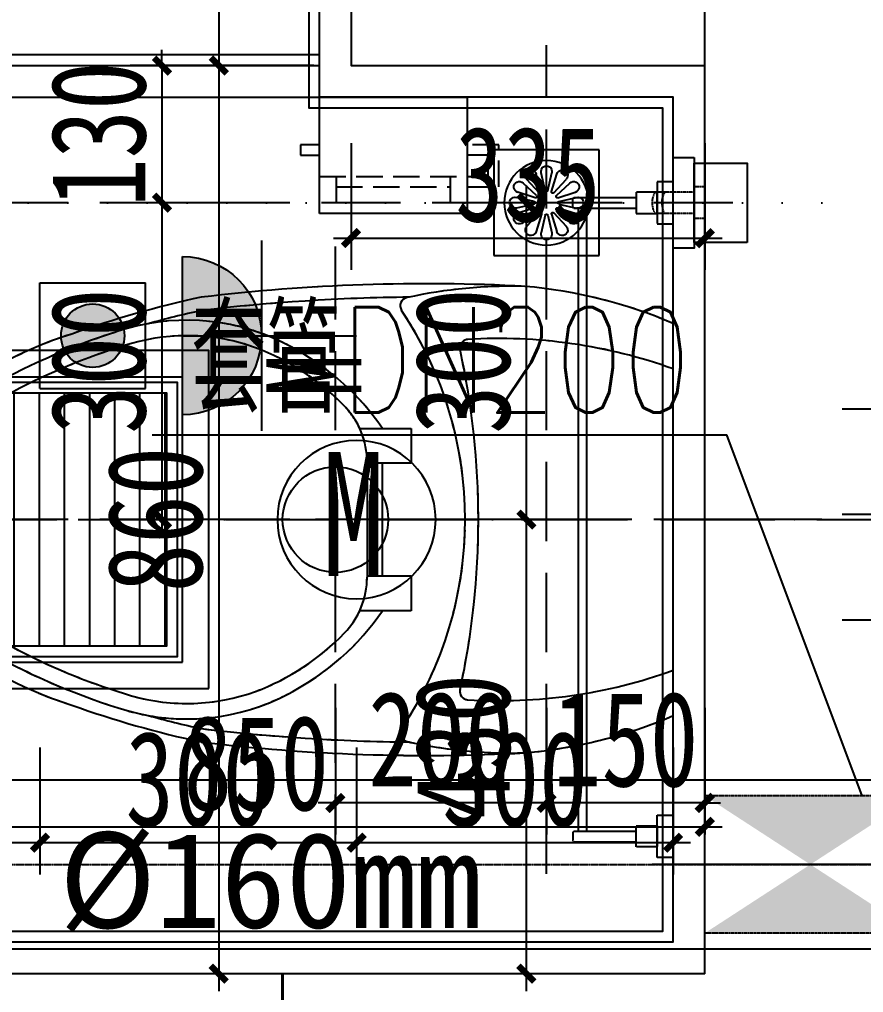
# Model space of a CAD drawing. Header units: millimetres. Extents: x -297 to 39764, y -29258 to 20315.
# Drawn here: x 11963 to 12762, y -17460 to -16538 of the extents above; entities that cross this region are included whole.
import ezdxf

# ---------------------------------------------------------------- set-up
doc = ezdxf.new("R2010")
doc.units = ezdxf.units.MM
for name, pattern in [('_DASH', [0.6, 0.4, -0.2]), ('CENTER2', [1.125, 0.75, -0.125, 0.125, -0.125]), ('DASH', [0.35, 0.25, -0.1]), ('DASHDOT2', [12.7, 6.35, -3.175, 0, -3.175]), ('DOT2', [0.125, 0, -0.125]), ('HIDDEN2', [0.1875, 0.125, -0.0625])]:
    doc.linetypes.add(name, pattern=pattern)
doc.layers.get('Defpoints').update_dxf_attribs({"color": 250})
for name, color, linetype in [('.-P平面尺寸', 30, 'DASH'), ('.J-给排水', 210, 'Continuous'), ('.P-不到顶玻璃隔断', 75, 'Continuous'), ('.P-中心线', 214, 'DASH'), ('.P-卫生间台阶', 43, 'Continuous'), ('.P-墙体尺寸标注', 252, 'Continuous'), ('.P-家具虚线层', 250, 'Continuous'), ('.P-小五金', 250, 'Continuous'), ('.P-装饰轮廓', 180, 'Continuous'), ('.PC-喷淋.烟感', 33, 'Continuous'), ('.PC-天花灯具', 203, 'Continuous'), ('.PC-天花造型', 163, 'Continuous'), ('.PC-灯具尺寸标注', 252, 'Continuous'), ('.PC-综合天花虚线层', 14, 'DASHDOT2'), ('.PF-上下水', 6, 'Continuous'), ('.PF-上下水尺寸标注', 252, 'Continuous'), ('.PF-地漏', 30, 'Continuous'), ('.PF-墙体及上下水图中虚线层', 14, 'DASH'), ('.PF-洁具', 150, 'Continuous'), ('.ZD-开关', 43, 'Continuous'), ('.ZD-弱电插座', 122, 'Continuous'), ('.ZD-强电插座', 43, 'Continuous'), ('.ZD-插座虚线层', 214, 'DASH'), ('.ZD-点位引线', 1, 'Continuous'), ('.ZD-点位标注', 252, 'Continuous'), ('.ZT-空调.检修口', 52, 'Continuous'), ('0-设备', 1, 'Continuous'), ('A-Pub-Text', 7, 'Continuous'), ('A-Wall', 2, 'Continuous'), ('DUCT-新风中心线', 5, 'CENTER2'), ('DUCT-新风标注', 3, 'Continuous'), ('DUCT-新风管', 3, 'Continuous'), ('留孔', 1, 'Continuous')]:
    doc.layers.add(name, color=color, linetype=linetype)
doc.styles.add('GOA_01_thin_0.75', font='romans.shx', dxfattribs={"width": 0.75, "bigfont": 'hzdx.shx'})
doc.styles.add('HZTXT', font='')
doc.styles.add('文字样式', font='', dxfattribs={"width": 0.75})
doc.styles.get('HZTXT').set_extended_font_data('SimSun')
doc.styles.get('文字样式').set_extended_font_data('SimSun')
doc.dimstyles.new('西安1-40（内部尺寸）', dxfattribs={"dimscale": 30, "dimtxt": 3, "dimasz": 0.5, "dimexe": 1, "dimexo": 1, "dimgap": 0.5, "dimtad": 1, "dimdec": 0, "dimrnd": 5, "dimtxsty": '文字样式', "dimblk": 'ARCHTICK', "dimcen": 1, "dimdle": 0.55, "dimclrd": 252, "dimclre": 252, "dimclrt": 30, "dimadec": 0, "dimazin": 0, "dimtfac": 1, "dimtdec": 0, "dimtix": 1, "dimtmove": 2, "dimatfit": 3, "dimfxl": 5, "dimfxlon": 1, "dimarcsym": 0})

# ---------------------------------------------------------------- blocks, each defined once
blk = doc.blocks.new('_ArchTick')
at = {"color": 0, "linetype": 'ByBlock', "const_width": 0.4}
blk.add_lwpolyline([(-0.5, -0.5), (0.5, 0.5)], dxfattribs=at)
blk = doc.blocks.new('*D159')
at = {"layer": '.-P平面尺寸', "color": 252, "linetype": 'ByBlock', "lineweight": -2, "transparency": 16777216}
for p, q in [((11801.73, -16588.58), (11801.73, -16105.58)), ((11951.73, -16122.08), (11771.73, -16122.08)), ((11951.73, -16572.08), (11771.73, -16572.08))]:
    blk.add_line(p, q, dxfattribs=at)
at = {"layer": 'Defpoints', "color": 0, "linetype": 'ByBlock', "transparency": 16777216}
for p in [(11801.73, -16122.08), (12146.71, -16122.08), (12246.71, -16572.08)]:
    blk.add_point(p, dxfattribs=at)
at = {"layer": '.-P平面尺寸', "color": 252, "linetype": 'ByBlock', "lineweight": -2, "transparency": 16777216, "xscale": 15, "yscale": 15, "zscale": 15}
for p, rotation in [((11801.73, -16122.08), 90), ((11801.73, -16572.08), 270)]:
    blk.add_blockref('_ArchTick', p, dxfattribs=dict(at, rotation=rotation))
at = {"layer": '.-P平面尺寸', "color": 30, "linetype": 'ByBlock', "transparency": 16777216, "insert": (11741.73, -16347.08), "char_height": 90, "attachment_point": 5, "rotation": 90, "style": '文字样式'}
blk.add_mtext('450', dxfattribs=at)
blk = doc.blocks.new('座便750')
at = {"layer": '.PF-洁具', "color": 165}
for p, q in [((185.66, 0), (-185.66, 0)), ((-86.35, -248.23), (-53.35, -248.23)), ((-86.35, -297.01), (-86.35, -248.23)), ((-53.35, -248.23), (-53.35, -290.01)), ((53.35, -248.23), (86.35, -248.23)), ((53.35, -290.01), (53.35, -248.23)), ((86.35, -248.23), (86.35, -297.01)), ((53.35, -275.36), (-53.35, -275.36)), ((-54.44, -290.01), (54.44, -290.01))]:
    blk.add_line(p, q, dxfattribs=at)
for centre, radius, start, end in [((234.62, -179.99), 457.2, 156.81608, 175.03215), ((316.79, -165.27), 488.31, 160.21777, 183.46132), ((-234.62, -179.99), 457.2, 4.9679, 23.18392), ((-316.79, -165.27), 488.31, 356.53864, 19.78219), ((1554.64, -234.57), 1778, 176.96395, 186.86559), ((239.24, -152.92), 460.27, 178.44168, 192.43704), ((-239.24, -152.92), 460.27, 347.56285, 1.55797), ((-1554.64, -234.57), 1778, 353.1344, 3.036), ((0, -940.21), 755.65, 77.6962, 102.3038), ((0, -552.67), 355.6, 56.167, 123.833), ((-162.72, -194.16), 7.94, 184.23806, 282.304), ((162.72, -194.16), 7.94, 257.69615, 355.7619), ((1567.34, -234.57), 1778, 180.49469, 186.8656), ((-202.41, -250.7), 7.94, 189.77128, 303.8331), ((-1567.34, -234.57), 1778, 353.1344, 359.5053), ((202.41, -250.7), 7.94, 236.16701, 350.2287), ((51.93, -476.36), 243.97, 124.52591, 152.52649), ((-51.93, -476.36), 243.97, 27.47351, 55.47409), ((-54.44, -366.21), 76.2, 90, 133.99681), ((54.44, -366.21), 76.2, 46.00319, 90), ((51.93, -476.36), 229.33, 133.99681, 159.44226), ((-51.93, -476.36), 229.33, 20.55774, 46.00319), ((16.85, -460.74), 205.66, 151.87935, 195.94249), ((-16.85, -460.74), 205.66, 344.05751, 28.12065), ((16.85, -460.74), 191.01, 160.13486, 195.91915), ((-16.85, -460.74), 191.01, 344.08085, 19.86514), ((745.49, -241.77), 977.9, 192.12135, 199.59963), ((745.12, -241.43), 965.2, 192.30406, 195.38159), ((-745.49, -241.77), 977.9, 340.4004, 347.8787), ((-745.12, -241.43), 965.2, 344.61839, 347.6959), ((427.77, -336.25), 620.36, 196.56663, 207.1313), ((-427.77, -336.25), 620.36, 332.8687, 343.43337), ((427.77, -336.25), 635, 196.55926, 209.39993), ((-427.77, -336.25), 635, 330.60007, 343.44074), ((199.26, -449.95), 393.7, 197.72369, 220.05279), ((-199.26, -449.95), 393.7, 319.9472, 342.2763), ((0, -555.44), 139.7, 207.1313, 332.8687), ((62.82, -542.3), 215.9, 209.30454, 232.37683), ((-62.82, -542.3), 215.9, 307.62317, 330.69546), ((0, -615.06), 134.94, 220.83346, 319.16651), ((0, -626.16), 111.14, 231.63562, 270), ((0, -626.16), 111.14, 270, 308.36438)]:
    blk.add_arc(centre, radius, start, end, dxfattribs=at)
blk = doc.blocks.new('地漏')
at = {"layer": '.PF-地漏'}
for p, q in [((-50, -50), (-50, 50)), ((-50, 50), (50, 50)), ((-50, -50), (-50, 50)), ((-50, 50), (50, 50)), ((50, 50), (50, -50)), ((50, 50), (50, -50)), ((50, -50), (-50, -50)), ((50, -50), (-50, -50))]:
    blk.add_line(p, q, dxfattribs=at)
at = {"layer": '.PF-地漏', "color": 251}
for p, q in [((-1.29, 11.65), (-5, 28.48)), ((-1.29, 11.65), (-5, 28.48)), ((1.29, 11.65), (5, 28.48)), ((1.29, 11.65), (5, 28.48)), ((-9.44, 6.95), (-22.17, 18.57)), ((-9.44, 6.95), (-22.17, 18.57)), ((-6.95, 9.44), (-18.57, 22.17)), ((-6.95, 9.44), (-18.57, 22.17)), ((-4.71, 10.74), (-9.91, 27.17)), ((-4.71, 10.74), (-9.91, 27.17)), ((4.71, 10.74), (9.91, 27.17)), ((4.71, 10.74), (9.91, 27.17)), ((6.95, 9.44), (18.57, 22.17)), ((6.95, 9.44), (18.57, 22.17)), ((9.44, 6.95), (22.17, 18.57)), ((9.44, 6.95), (22.17, 18.57)), ((-10.74, 4.71), (-27.17, 9.91)), ((-10.74, 4.71), (-27.17, 9.91)), ((10.74, 4.71), (27.17, 9.91)), ((10.74, 4.71), (27.17, 9.91)), ((-11.65, 1.29), (-28.48, 5)), ((-11.65, 1.29), (-28.48, 5)), ((11.65, 1.29), (28.48, 5)), ((11.65, 1.29), (28.48, 5)), ((-11.65, -1.29), (-28.48, -5)), ((-11.65, -1.29), (-28.48, -5)), ((-10.74, -4.71), (-27.17, -9.91)), ((-10.74, -4.71), (-27.17, -9.91)), ((-9.44, -6.95), (-22.17, -18.57)), ((-9.44, -6.95), (-22.17, -18.57)), ((9.44, -6.95), (22.17, -18.57)), ((9.44, -6.95), (22.17, -18.57)), ((10.74, -4.71), (27.17, -9.91)), ((10.74, -4.71), (27.17, -9.91)), ((11.65, -1.29), (28.48, -5)), ((11.65, -1.29), (28.48, -5)), ((-6.95, -9.44), (-18.57, -22.17)), ((-6.95, -9.44), (-18.57, -22.17)), ((-4.71, -10.74), (-9.91, -27.17)), ((-4.71, -10.74), (-9.91, -27.17)), ((-1.29, -11.65), (-5, -28.48)), ((-1.29, -11.65), (-5, -28.48)), ((1.29, -11.65), (5, -28.48)), ((1.29, -11.65), (5, -28.48)), ((4.71, -10.74), (9.91, -27.17)), ((4.71, -10.74), (9.91, -27.17)), ((6.95, -9.44), (18.57, -22.17)), ((6.95, -9.44), (18.57, -22.17))]:
    blk.add_line(p, q, dxfattribs=at)
blk.add_circle((0, 0), 40, dxfattribs=at)
blk.add_circle((0, 0), 40, dxfattribs=at)
for centre, radius, start, end in [((-14.91, 25.83), 5.18, 14.99947, 225), ((-14.91, 25.83), 5.18, 14.99947, 225), ((0, 29.82), 5.18, 344.99947, 195), ((0, 29.82), 5.18, 344.99947, 195), ((14.91, 25.83), 5.18, 314.99947, 165), ((14.91, 25.83), 5.18, 314.99947, 165), ((-25.83, 14.91), 5.18, 44.99947, 255), ((-25.83, 14.91), 5.18, 44.99947, 255), ((25.83, 14.91), 5.18, 284.99947, 135), ((25.83, 14.91), 5.18, 284.99947, 135), ((-6, 10.39), 1.34, 225, 15.00093), ((-6, 10.39), 1.34, 225, 15.00093), ((0, 12), 1.34, 195, 345.00093), ((0, 12), 1.34, 195, 345.00093), ((6, 10.39), 1.34, 165, 315.00093), ((6, 10.39), 1.34, 165, 315.00093), ((-29.82, 0), 5.18, 74.99947, 285), ((-29.82, 0), 5.18, 74.99947, 285), ((-12, 0), 1.34, 285, 75.00093), ((-12, 0), 1.34, 285, 75.00093), ((-10.39, 6), 1.34, 255, 45.00093), ((-10.39, 6), 1.34, 255, 45.00093), ((10.39, 6), 1.34, 135, 285.00093), ((10.39, 6), 1.34, 135, 285.00093), ((12, 0), 1.34, 105, 255.00093), ((12, 0), 1.34, 105, 255.00093), ((29.82, 0), 5.18, 254.99947, 105), ((29.82, 0), 5.18, 254.99947, 105), ((-10.39, -6), 1.34, 315, 105.00093), ((-10.39, -6), 1.34, 315, 105.00093), ((-6, -10.39), 1.34, 345, 135.00093), ((-6, -10.39), 1.34, 345, 135.00093), ((6, -10.39), 1.34, 45, 195.00093), ((6, -10.39), 1.34, 45, 195.00093), ((10.39, -6), 1.34, 75, 225.00093), ((10.39, -6), 1.34, 75, 225.00093), ((-25.83, -14.91), 5.18, 104.99947, 315), ((-25.83, -14.91), 5.18, 104.99947, 315), ((0, -12), 1.34, 15, 165.00093), ((0, -12), 1.34, 15, 165.00093), ((25.83, -14.91), 5.18, 224.99947, 75), ((25.83, -14.91), 5.18, 224.99947, 75), ((-14.91, -25.83), 5.18, 134.99947, 345), ((-14.91, -25.83), 5.18, 134.99947, 345), ((14.91, -25.83), 5.18, 194.99947, 45), ((14.91, -25.83), 5.18, 194.99947, 45), ((0, -29.82), 5.18, 164.99947, 15), ((0, -29.82), 5.18, 164.99947, 15)]:
    blk.add_arc(centre, radius, start, end, dxfattribs=at)
blk = doc.blocks.new('ttrutuuyyy')
at = {"layer": '.P-家具虚线层', "color": 250, "linetype": '_DASH', "ltscale": 200}
for p, q in [((32246.71, -16572.08), (31589.41, -16572.08)), ((31589.41, -16582.08), (32246.71, -16582.08)), ((30891.91, -16612.08), (32246.71, -16612.08)), ((32581.91, -17197.74, 0), (32581.91, -16826.42, 0)), ((32284.9, -16925.73, 0), (32333.68, -16925.73, 0)), ((32333.68, -16925.73, 0), (32333.68, -16958.73, 0)), ((32291.9, -16957.64, 0), (32291.9, -17066.52, 0)), ((32333.68, -16958.73, 0), (32291.9, -16958.73, 0)), ((32306.55, -17065.43, 0), (32306.55, -16958.73, 0)), ((32291.9, -17065.43, 0), (32333.68, -17065.43, 0)), ((32333.68, -17065.43, 0), (32333.68, -17098.43, 0)), ((32333.68, -17098.43, 0), (32284.9, -17098.43, 0))]:
    blk.add_line(p, q, dxfattribs=at)
for centre, radius, start, end in [((32347.34, -18566.72, 0), 1778, 86.96395, 96.86559), ((32428.99, -17251.32, 0), 460.27, 88.44168, 102.43704), ((32401.92, -17246.7, 0), 457.2, 66.81608, 85.03215), ((32340.14, -17757.57, 0), 977.9, 102.12135, 109.59963), ((32347.34, -18579.42, 0), 1778, 90.49469, 96.8656), ((32331.21, -16809.67, 0), 7.94, 99.77128, 213.8331), ((32340.48, -17757.2, 0), 965.2, 102.30406, 105.38159), ((32029.23, -17012.08, 0), 355.6, 326.167, 33.833), ((32121.17, -17028.93, 0), 205.66, 61.87935, 105.94249), ((32245.66, -17439.84, 0), 635, 106.55926, 119.39993), ((32131.96, -17211.34, 0), 393.7, 107.72369, 130.05279), ((32121.17, -17028.93, 0), 191.01, 70.13486, 105.91915), ((32387.75, -16849.36, 0), 7.94, 94.23806, 192.304), ((32416.64, -17328.86, 0), 488.31, 70.21777, 93.46132), ((32245.66, -17439.84, 0), 620.36, 106.56663, 117.1313), ((32105.55, -17064, 0), 229.33, 43.99681, 69.44226), ((32105.55, -17064, 0), 243.97, 34.52591, 62.52649), ((31641.7, -17012.08, 0), 755.65, 347.6962, 12.3038), ((32026.47, -17012.08, 0), 139.7, 117.1313, 242.8687), ((32215.7, -16957.64, 0), 76.2, 0, 43.99681), ((32215.7, -17066.52, 0), 76.2, 316.00319, 0), ((32105.55, -16960.15, 0), 243.97, 297.47351, 325.47409), ((32131.96, -16812.81, 0), 393.7, 229.9472, 252.2763), ((32105.55, -16960.15, 0), 229.33, 290.55774, 316.00319), ((32245.66, -16584.31, 0), 635, 240.60007, 253.44074), ((32245.66, -16584.31, 0), 620.36, 242.8687, 253.43337), ((32416.64, -16695.29, 0), 488.31, 266.53864, 289.78219), ((32121.17, -16995.23, 0), 191.01, 254.08085, 289.86514), ((32387.75, -17174.79, 0), 7.94, 167.69615, 265.7619), ((32121.17, -16995.23, 0), 205.66, 254.05751, 298.12065), ((32340.14, -16266.59, 0), 977.9, 250.4004, 257.8787), ((32340.48, -16266.96, 0), 965.2, 254.61839, 257.6959), ((32401.92, -16777.46, 0), 457.2, 274.9679, 293.18392), ((32347.34, -15444.73, 0), 1778, 263.1344, 269.5053), ((32331.21, -17214.49, 0), 7.94, 146.16701, 260.2287), ((32428.99, -16772.84, 0), 460.27, 257.56285, 271.55797), ((32347.34, -15457.43, 0), 1778, 263.1344, 273.036)]:
    blk.add_arc(centre, radius, start, end, dxfattribs=at)
blk = doc.blocks.new('retrrrrrrrr')
at = {"color": 250, "lineweight": 40}
blk.add_lwpolyline([(-87055.41381, 17531.11591), (-87055.41381, 16766.36535)], dxfattribs=at)
at = {"layer": '0-设备', "color": 250}
for p in [(-87179.05258, 18041.49986), (-86506.20444, 17699.49438)]:
    blk.add_line(p, (-86634.52788, 18041.49986), dxfattribs=at)
at = {"layer": 'DUCT-新风中心线', "color": 250}
blk.add_line((-87732.14654, 17634.49438), (-86381.51584, 17634.49438), dxfattribs=at)
at = {"layer": 'DUCT-新风管', "color": 250}
for p, q in [((-86381.51584, 17714.49438), (-87732.14654, 17714.49438)), ((-87732.14654, 17554.49438), (-86381.51584, 17554.49438))]:
    blk.add_line(p, q, dxfattribs=at)
at = {"layer": '留孔', "color": 250, "linetype": 'HIDDEN2', "ltscale": 0.5}
for p, q in [((-86455.41381, 17699.49438), (-86655.41381, 17699.49439)), ((-86655.41381, 17569.49439), (-86655.41381, 17699.49439)), ((-86455.41381, 17569.49438), (-86655.41381, 17569.49439))]:
    blk.add_line(p, q, dxfattribs=at)
at = {"layer": '留孔', "color": 250}
blk.add_line((-86405.41381, 17634.49438), (-86705.41381, 17634.49439), dxfattribs=at)
at = {"layer": '留孔', "color": 250, "linetype": 'HIDDEN2', "ltscale": 0.5}
blk.add_solid([(-86455.41381, 17699.49438), (-86655.41381, 17699.49439), (-86655.41381, 17569.49439), (-86455.41381, 17569.49438)], dxfattribs=at)
at = {"layer": '0-设备', "color": 250, "insert": (-87142.32859, 18162.37452), "char_height": 100, "width": 597.1388019, "attachment_point": 1, "style": 'GOA_01_thin_0.75'}
blk.add_mtext('套管DN200', dxfattribs=at)
at = {"layer": 'DUCT-新风标注', "color": 250, "style": 'HZTXT'}
blk.add_text('%%C160mm', height=90.632911, dxfattribs=at).set_placement((-87267.21094, 17574.49438, 3000))
blk = doc.blocks.new('暖风机320暖风机')
at = {"layer": '.PC-天花灯具'}
h = blk.add_hatch(dxfattribs=at)
h.set_pattern_fill('ANSI31', color=250, scale=15, angle=135)
h.set_pattern_definition([(180, (28843.328, -145704.939), (-5e-15, -23.8125), [])])
h.paths.add_polyline_path([(120, -40), (120, 120), (-120, 120), (-120, -40)])
at = {"layer": '.PC-天花灯具', "color": 250}
for p, q in [((-120, -80), (120, -80)), ((-120, -120), (-120, -80)), ((120, -80), (120, -120)), ((120, -120), (-120, -120))]:
    blk.add_line(p, q, dxfattribs=at)
at = {"layer": '.PC-天花灯具', "linetype": 'Continuous'}
blk.add_lwpolyline([(-160, 160), (160, 160), (160, -160), (-160, -160)], close=True, dxfattribs=at)
at = {"layer": '.PC-天花灯具', "color": 250, "linetype": 'Continuous'}
blk.add_lwpolyline([(-135, 135), (135, 135), (135, -135), (-135, -135)], close=True, dxfattribs=at)
at = {"layer": '.PC-天花灯具', "color": 250}
for points in [[(130, -50), (130, 130), (-130, 130), (-130, -50)], [(120, -40), (120, 120), (-120, 120), (-120, -40)]]:
    blk.add_lwpolyline(points, close=True, dxfattribs=at)
blk = doc.blocks.new('*D705')
at = {"layer": '.P-墙体尺寸标注', "color": 252, "linetype": 'ByBlock', "lineweight": -2, "transparency": 16777216}
for p, q in [((11761.91, -17620.77), (11761.91, -17740.77)), ((12611.91, -17620.77), (12611.91, -17740.77)), ((12628.41, -17710.77), (11745.41, -17710.77))]:
    blk.add_line(p, q, dxfattribs=at)
at = {"layer": 'Defpoints', "color": 0, "linetype": 'ByBlock', "transparency": 16777216}
for p in [(11761.91, 0), (12611.91, -17542.08), (11761.91, -17710.77)]:
    blk.add_point(p, dxfattribs=at)
at = {"layer": '.P-墙体尺寸标注', "color": 252, "linetype": 'ByBlock', "lineweight": -2, "transparency": 16777216, "xscale": 15, "yscale": 15, "zscale": 15, "rotation": 180}
blk.add_blockref('_ArchTick', (11761.91, -17710.77), dxfattribs=at)
at = {"layer": '.P-墙体尺寸标注', "color": 252, "linetype": 'ByBlock', "lineweight": -2, "transparency": 16777216, "xscale": 15, "yscale": 15, "zscale": 15}
blk.add_blockref('_ArchTick', (12611.91, -17710.77), dxfattribs=at)
at = {"layer": '.P-墙体尺寸标注', "color": 30, "linetype": 'ByBlock', "transparency": 16777216, "insert": (12186.91, -17650.77), "char_height": 90, "attachment_point": 5, "style": '文字样式'}
blk.add_mtext('850', dxfattribs=at)
blk = doc.blocks.new('*D764')
at = {"layer": '.P-墙体尺寸标注', "color": 252, "linetype": 'ByBlock', "lineweight": -2, "transparency": 16777216}
for p, q in [((11761.91, -17393.03), (11761.91, -17273.03)), ((12611.91, -17393.03), (12611.91, -17273.03)), ((11745.41, -17303.03), (12628.41, -17303.03))]:
    blk.add_line(p, q, dxfattribs=at)
at = {"layer": 'Defpoints', "color": 0, "linetype": 'ByBlock', "transparency": 16777216}
for p in [(12611.91, -17303.03), (11761.91, -17442.08), (12611.91, -17442.08)]:
    blk.add_point(p, dxfattribs=at)
at = {"layer": '.P-墙体尺寸标注', "color": 252, "linetype": 'ByBlock', "lineweight": -2, "transparency": 16777216, "xscale": 15, "yscale": 15, "zscale": 15, "rotation": 180}
blk.add_blockref('_ArchTick', (11761.91, -17303.03), dxfattribs=at)
at = {"layer": '.P-墙体尺寸标注', "color": 252, "linetype": 'ByBlock', "lineweight": -2, "transparency": 16777216, "xscale": 15, "yscale": 15, "zscale": 15}
blk.add_blockref('_ArchTick', (12611.91, -17303.03), dxfattribs=at)
at = {"layer": '.P-墙体尺寸标注', "color": 30, "linetype": 'ByBlock', "transparency": 16777216, "insert": (12186.91, -17243.03), "char_height": 90, "attachment_point": 5, "style": '文字样式'}
blk.add_mtext('850', dxfattribs=at)
blk = doc.blocks.new('*D765')
at = {"layer": '.P-墙体尺寸标注', "color": 252, "linetype": 'ByBlock', "lineweight": -2, "transparency": 16777216}
for p, q in [((12151.35, -15625.58), (12151.35, -16598.58)), ((12241.35, -15642.08), (12121.35, -15642.08)), ((12241.35, -16582.08), (12121.35, -16582.08))]:
    blk.add_line(p, q, dxfattribs=at)
at = {"layer": 'Defpoints', "color": 0, "linetype": 'ByBlock', "transparency": 16777216}
for p in [(12276.71, -15642.08), (12151.35, -16582.08), (12276.71, -16582.08)]:
    blk.add_point(p, dxfattribs=at)
at = {"layer": '.P-墙体尺寸标注', "color": 252, "linetype": 'ByBlock', "lineweight": -2, "transparency": 16777216, "xscale": 15, "yscale": 15, "zscale": 15}
for p, rotation in [((12151.35, -15642.08), 90), ((12151.35, -16582.08), 270)]:
    blk.add_blockref('_ArchTick', p, dxfattribs=dict(at, rotation=rotation))
at = {"layer": '.P-墙体尺寸标注', "color": 30, "linetype": 'ByBlock', "transparency": 16777216, "insert": (12091.35, -16112.08), "char_height": 90, "attachment_point": 5, "rotation": 90, "style": '文字样式'}
blk.add_mtext('940', dxfattribs=at)
blk = doc.blocks.new('*D766')
at = {"layer": '.P-墙体尺寸标注', "color": 252, "linetype": 'ByBlock', "lineweight": -2, "transparency": 16777216}
for p, q in [((12151.35, -16565.58), (12151.35, -17458.58)), ((12241.35, -16582.08), (12121.35, -16582.08)), ((12241.35, -17442.08), (12121.35, -17442.08))]:
    blk.add_line(p, q, dxfattribs=at)
at = {"layer": 'Defpoints', "color": 0, "linetype": 'ByBlock', "transparency": 16777216}
for p in [(12276.71, -16582.08), (12151.35, -17442.08), (12611.91, -17442.08)]:
    blk.add_point(p, dxfattribs=at)
at = {"layer": '.P-墙体尺寸标注', "color": 252, "linetype": 'ByBlock', "lineweight": -2, "transparency": 16777216, "xscale": 15, "yscale": 15, "zscale": 15}
for p, rotation in [((12151.35, -16582.08), 90), ((12151.35, -17442.08), 270)]:
    blk.add_blockref('_ArchTick', p, dxfattribs=dict(at, rotation=rotation))
at = {"layer": '.P-墙体尺寸标注', "color": 30, "linetype": 'ByBlock', "transparency": 16777216, "insert": (12091.35, -17012.08), "char_height": 90, "attachment_point": 5, "rotation": 90, "style": '文字样式'}
blk.add_mtext('860', dxfattribs=at)
blk = doc.blocks.new('*D767')
at = {"layer": '.P-墙体尺寸标注', "color": 252, "linetype": 'ByBlock', "lineweight": -2, "transparency": 16777216}
for p, q in [((12276.71, -16655.48), (12276.71, -16775.48)), ((12611.91, -16655.48), (12611.91, -16775.48)), ((12260.21, -16745.48), (12628.41, -16745.48))]:
    blk.add_line(p, q, dxfattribs=at)
at = {"layer": 'Defpoints', "color": 0, "linetype": 'ByBlock', "transparency": 16777216}
for p in [(12276.71, -16582.08), (12611.91, -16582.08), (12611.91, -16745.48)]:
    blk.add_point(p, dxfattribs=at)
at = {"layer": '.P-墙体尺寸标注', "color": 252, "linetype": 'ByBlock', "lineweight": -2, "transparency": 16777216, "xscale": 15, "yscale": 15, "zscale": 15, "rotation": 180}
blk.add_blockref('_ArchTick', (12276.71, -16745.48), dxfattribs=at)
at = {"layer": '.P-墙体尺寸标注', "color": 252, "linetype": 'ByBlock', "lineweight": -2, "transparency": 16777216, "xscale": 15, "yscale": 15, "zscale": 15}
blk.add_blockref('_ArchTick', (12611.91, -16745.48), dxfattribs=at)
at = {"layer": '.P-墙体尺寸标注', "color": 30, "linetype": 'ByBlock', "transparency": 16777216, "insert": (12444.31, -16685.48), "char_height": 90, "attachment_point": 5, "style": '文字样式'}
blk.add_mtext('335', dxfattribs=at)
blk = doc.blocks.new('A$C5D422F4B')
at = {"layer": '.PC-喷淋.烟感'}
blk.add_circle((0, 0), 75, dxfattribs=at)
at = {"layer": '.PC-喷淋.烟感', "style": '文字样式', "width": 0.75}
blk.add_text('M', height=117.51, dxfattribs=at).set_placement((-26.99, -53.52))
blk = doc.blocks.new('*D896')
at = {"layer": '.PC-灯具尺寸标注', "color": 252, "linetype": 'ByBlock', "lineweight": -2, "transparency": 16777216}
for p, q in [((12281.91, -17228.03), (12281.91, -17348.03)), ((12581.91, -17228.03), (12581.91, -17348.03)), ((12598.41, -17318.03), (12265.41, -17318.03))]:
    blk.add_line(p, q, dxfattribs=at)
at = {"layer": 'Defpoints', "color": 0, "linetype": 'ByBlock', "transparency": 16777216}
for p in [(12281.91, -17012.08), (12581.91, -17012.08), (12281.91, -17318.03)]:
    blk.add_point(p, dxfattribs=at)
at = {"layer": '.PC-灯具尺寸标注', "color": 252, "linetype": 'ByBlock', "lineweight": -2, "transparency": 16777216, "xscale": 15, "yscale": 15, "zscale": 15, "rotation": 180}
blk.add_blockref('_ArchTick', (12281.91, -17318.03), dxfattribs=at)
at = {"layer": '.PC-灯具尺寸标注', "color": 252, "linetype": 'ByBlock', "lineweight": -2, "transparency": 16777216, "xscale": 15, "yscale": 15, "zscale": 15}
blk.add_blockref('_ArchTick', (12581.91, -17318.03), dxfattribs=at)
at = {"layer": '.PC-灯具尺寸标注', "color": 30, "linetype": 'ByBlock', "transparency": 16777216, "insert": (12431.91, -17258.03), "char_height": 90, "attachment_point": 5, "style": '文字样式'}
blk.add_mtext('300', dxfattribs=at)
blk = doc.blocks.new('*D897')
at = {"layer": '.PC-灯具尺寸标注', "color": 252, "linetype": 'ByBlock', "lineweight": -2, "transparency": 16777216}
for p, q in [((11981.91, -17228.03), (11981.91, -17348.03)), ((12281.91, -17228.03), (12281.91, -17348.03)), ((12298.41, -17318.03), (11965.41, -17318.03))]:
    blk.add_line(p, q, dxfattribs=at)
at = {"layer": 'Defpoints', "color": 0, "linetype": 'ByBlock', "transparency": 16777216}
for p in [(12281.91, -17012.08), (11981.91, -17172.08, 0), (11981.91, -17318.03)]:
    blk.add_point(p, dxfattribs=at)
at = {"layer": '.PC-灯具尺寸标注', "color": 252, "linetype": 'ByBlock', "lineweight": -2, "transparency": 16777216, "xscale": 15, "yscale": 15, "zscale": 15, "rotation": 180}
blk.add_blockref('_ArchTick', (11981.91, -17318.03), dxfattribs=at)
at = {"layer": '.PC-灯具尺寸标注', "color": 252, "linetype": 'ByBlock', "lineweight": -2, "transparency": 16777216, "xscale": 15, "yscale": 15, "zscale": 15}
blk.add_blockref('_ArchTick', (12281.91, -17318.03), dxfattribs=at)
at = {"layer": '.PC-灯具尺寸标注', "color": 30, "linetype": 'ByBlock', "transparency": 16777216, "insert": (12131.91, -17258.03), "char_height": 90, "attachment_point": 5, "style": '文字样式'}
blk.add_mtext('300', dxfattribs=at)
blk = doc.blocks.new('*D898')
at = {"layer": '.PC-灯具尺寸标注', "color": 252, "linetype": 'ByBlock', "lineweight": -2, "transparency": 16777216}
for p, q in [((11361.91, -17228.03), (11361.91, -17348.03)), ((11981.91, -17228.03), (11981.91, -17348.03)), ((11998.41, -17318.03), (11345.41, -17318.03))]:
    blk.add_line(p, q, dxfattribs=at)
at = {"layer": 'Defpoints', "color": 0, "linetype": 'ByBlock', "transparency": 16777216}
for p in [(11361.91, -17052.08, 0), (11981.91, -17172.08, 0), (11361.91, -17318.03)]:
    blk.add_point(p, dxfattribs=at)
at = {"layer": '.PC-灯具尺寸标注', "color": 252, "linetype": 'ByBlock', "lineweight": -2, "transparency": 16777216, "xscale": 15, "yscale": 15, "zscale": 15, "rotation": 180}
blk.add_blockref('_ArchTick', (11361.91, -17318.03), dxfattribs=at)
at = {"layer": '.PC-灯具尺寸标注', "color": 252, "linetype": 'ByBlock', "lineweight": -2, "transparency": 16777216, "xscale": 15, "yscale": 15, "zscale": 15}
blk.add_blockref('_ArchTick', (11981.91, -17318.03), dxfattribs=at)
at = {"layer": '.PC-灯具尺寸标注', "color": 30, "linetype": 'ByBlock', "transparency": 16777216, "insert": (11671.91, -17258.03), "char_height": 90, "attachment_point": 5, "style": '文字样式'}
blk.add_mtext('620', dxfattribs=at)
blk = doc.blocks.new('求救按钮')
at = {"linetype": 'ByBlock'}
h = blk.add_hatch(color=256, dxfattribs=at)
h.dxf.hatch_style = 1
h.paths.add_polyline_path([(-60, 0, 1), (60, 0, 1)])
for p, q in [((-100, 100), (-100, -100)), ((-100, 100), (100, 100)), ((100, 100), (100, -100)), ((-100, -100), (100, -100))]:
    blk.add_line(p, q)
blk.add_circle((0, 0), 60, dxfattribs=at)
blk = doc.blocks.new('墙面强电插座')
at = {"linetype": 'ByBlock'}
h = blk.add_hatch(color=256, dxfattribs=at)
h.dxf.hatch_style = 1
h.paths.add_polyline_path([(0, 120, 0.414214), (100, 220), (0, 220)])
h.paths.add_polyline_path([(0, 220), (-100, 220, 0.414214), (0, 120)])
blk.add_line((100, 220), (-100, 220), dxfattribs=at)
for p, q in [((0, 220), (0, 0)), ((-120, 120), (120, 120))]:
    blk.add_line(p, q)
at = {"const_width": 2}
for points in [[(0, 0), (0, 220)], [(-120, 120), (120, 120)]]:
    blk.add_lwpolyline(points, dxfattribs=at)
at = {"linetype": 'ByBlock'}
blk.add_arc((0, 220), 100, 180, 0, dxfattribs=at)
blk = doc.blocks.new('夜灯插座')
at = {"layer": '.ZD-强电插座', "xscale": -0.75, "yscale": 0.75, "zscale": 0.75}
blk.add_blockref('墙面强电插座', (240618.73, 62241.45), dxfattribs=at)
at = {"layer": '.ZD-强电插座', "style": '文字样式', "width": 0.75}
blk.add_attdef('YD', (240643.97, 62232.46), '', height=90, dxfattribs=at)
blk = doc.blocks.new('接线盒01')
at = {"layer": '.ZD-开关', "color": 6, "linetype": 'ByBlock', "ltscale": 0.1}
for points in [[(0, -37.5), (50, -37.5), (50, 37.5), (0, 37.5)], [(50, 43), (50, -43), (70, -43), (70, 43)]]:
    blk.add_lwpolyline(points, close=True, dxfattribs=at)
blk = doc.blocks.new('给水')
at = {"layer": '.J-给排水', "linetype": 'DASH', "ltscale": 0.2}
for p, q in [((355305.71, 133885.6), (355315.71, 133885.6)), ((355305.71, 133885.6), (355305.71, 133855.6)), ((355315.71, 133885.6), (355315.71, 133855.6)), ((355315.71, 133880.6), (355352.65, 133880.6)), ((355305.71, 133855.6), (355315.71, 133855.6)), ((355315.71, 133860.6), (355352.65, 133860.6))]:
    blk.add_line(p, q, dxfattribs=at)
at = {"layer": '.J-给排水', "color": 251, "linetype": 'DASH', "ltscale": 0.2, "extrusion": (0, 0, -1)}
blk.add_ellipse((355340.17, 133870.6), major_axis=(0, 11.7), ratio=0.544014, start_param=0.54648, end_param=2.595113, dxfattribs=at)
at = {"layer": '.J-给排水', "linetype": 'DASH', "ltscale": 0.2, "extrusion": (0, 0, -1)}
blk.add_ellipse((355349.34, 133870.6), major_axis=(0, 11.7), ratio=0.544014, start_param=0.54648, end_param=2.595113, dxfattribs=at)
blk = doc.blocks.new('*D950')
at = {"layer": '.PF-上下水尺寸标注', "color": 252, "linetype": 'ByBlock', "lineweight": -2, "transparency": 16777216}
for p, q in [((12097.57, -16582.08), (12097.57, -16567.08)), ((12187.57, -16582.08), (12067.57, -16582.08)), ((12097.57, -16582.08), (12097.57, -16712.08)), ((12187.57, -16712.08), (12067.57, -16712.08)), ((12097.57, -16712.08), (12097.57, -16727.08))]:
    blk.add_line(p, q, dxfattribs=at)
at = {"layer": 'Defpoints', "color": 0, "linetype": 'ByBlock', "transparency": 16777216}
for p in [(12611.91, -16582.08), (12097.57, -16712.08), (12611.91, -16712.08, 0)]:
    blk.add_point(p, dxfattribs=at)
at = {"layer": '.PF-上下水尺寸标注', "color": 252, "linetype": 'ByBlock', "lineweight": -2, "transparency": 16777216, "xscale": 15, "yscale": 15, "zscale": 15}
for p, rotation in [((12097.57, -16582.08), 270), ((12097.57, -16712.08), 90)]:
    blk.add_blockref('_ArchTick', p, dxfattribs=dict(at, rotation=rotation))
at = {"layer": '.PF-上下水尺寸标注', "color": 30, "linetype": 'ByBlock', "transparency": 16777216, "insert": (12037.57, -16647.08), "char_height": 90, "attachment_point": 5, "rotation": 90, "style": '文字样式'}
blk.add_mtext('130', dxfattribs=at)
blk = doc.blocks.new('*D951')
at = {"layer": '.PF-上下水尺寸标注', "color": 252, "linetype": 'ByBlock', "lineweight": -2, "transparency": 16777216}
for p, q in [((12097.57, -16695.58), (12097.57, -17028.58)), ((12187.57, -16712.08), (12067.57, -16712.08)), ((12187.57, -17012.08), (12067.57, -17012.08))]:
    blk.add_line(p, q, dxfattribs=at)
at = {"layer": 'Defpoints', "color": 0, "linetype": 'ByBlock', "transparency": 16777216}
for p in [(12611.91, -16712.08, 0), (12097.57, -17012.08), (12261.91, -17012.08)]:
    blk.add_point(p, dxfattribs=at)
at = {"layer": '.PF-上下水尺寸标注', "color": 252, "linetype": 'ByBlock', "lineweight": -2, "transparency": 16777216, "xscale": 15, "yscale": 15, "zscale": 15}
for p, rotation in [((12097.57, -16712.08), 90), ((12097.57, -17012.08), 270)]:
    blk.add_blockref('_ArchTick', p, dxfattribs=dict(at, rotation=rotation))
at = {"layer": '.PF-上下水尺寸标注', "color": 30, "linetype": 'ByBlock', "transparency": 16777216, "insert": (12037.57, -16862.08), "char_height": 90, "attachment_point": 5, "rotation": 90, "style": '文字样式'}
blk.add_mtext('300', dxfattribs=at)
blk = doc.blocks.new('*D952')
at = {"layer": '.PF-上下水尺寸标注', "color": 252, "linetype": 'ByBlock', "lineweight": -2, "transparency": 16777216}
for p, q in [((12461.91, -17190.44), (12461.91, -17310.44)), ((12611.91, -17190.44), (12611.91, -17310.44)), ((12461.91, -17280.44), (12446.91, -17280.44)), ((12611.91, -17280.44), (12461.91, -17280.44)), ((12611.91, -17280.44), (12626.91, -17280.44))]:
    blk.add_line(p, q, dxfattribs=at)
at = {"layer": 'Defpoints', "color": 0, "linetype": 'ByBlock', "transparency": 16777216}
for p in [(12461.91, -17012.08), (12611.91, -17012.08), (12461.91, -17280.44)]:
    blk.add_point(p, dxfattribs=at)
at = {"layer": '.PF-上下水尺寸标注', "color": 252, "linetype": 'ByBlock', "lineweight": -2, "transparency": 16777216, "xscale": 15, "yscale": 15, "zscale": 15}
blk.add_blockref('_ArchTick', (12461.91, -17280.44), dxfattribs=at)
at = {"layer": '.PF-上下水尺寸标注', "color": 252, "linetype": 'ByBlock', "lineweight": -2, "transparency": 16777216, "xscale": 15, "yscale": 15, "zscale": 15, "rotation": 180}
blk.add_blockref('_ArchTick', (12611.91, -17280.44), dxfattribs=at)
at = {"layer": '.PF-上下水尺寸标注', "color": 30, "linetype": 'ByBlock', "transparency": 16777216, "insert": (12536.91, -17220.44), "char_height": 90, "attachment_point": 5, "style": '文字样式'}
blk.add_mtext('150', dxfattribs=at)
blk = doc.blocks.new('*D953')
at = {"layer": '.PF-上下水尺寸标注', "color": 252, "linetype": 'ByBlock', "lineweight": -2, "transparency": 16777216}
for p, q in [((12261.91, -17190.44), (12261.91, -17310.44)), ((12461.91, -17190.44), (12461.91, -17310.44)), ((12478.41, -17280.44), (12245.41, -17280.44))]:
    blk.add_line(p, q, dxfattribs=at)
at = {"layer": 'Defpoints', "color": 0, "linetype": 'ByBlock', "transparency": 16777216}
for p in [(12261.91, -17012.08), (12461.91, -17012.08), (12261.91, -17280.44)]:
    blk.add_point(p, dxfattribs=at)
at = {"layer": '.PF-上下水尺寸标注', "color": 252, "linetype": 'ByBlock', "lineweight": -2, "transparency": 16777216, "xscale": 15, "yscale": 15, "zscale": 15, "rotation": 180}
blk.add_blockref('_ArchTick', (12261.91, -17280.44), dxfattribs=at)
at = {"layer": '.PF-上下水尺寸标注', "color": 252, "linetype": 'ByBlock', "lineweight": -2, "transparency": 16777216, "xscale": 15, "yscale": 15, "zscale": 15}
blk.add_blockref('_ArchTick', (12461.91, -17280.44), dxfattribs=at)
at = {"layer": '.PF-上下水尺寸标注', "color": 30, "linetype": 'ByBlock', "transparency": 16777216, "insert": (12361.91, -17220.44), "char_height": 90, "attachment_point": 5, "style": '文字样式'}
blk.add_mtext('200', dxfattribs=at)
blk = doc.blocks.new('*D1035')
at = {"layer": '.ZD-点位标注', "color": 252, "linetype": 'ByBlock', "lineweight": -2, "transparency": 16777216}
for p, q in [((12442.87, -17458.58), (12442.87, -16995.58)), ((12532.87, -17012.08), (12412.87, -17012.08)), ((12532.87, -17442.08), (12412.87, -17442.08))]:
    blk.add_line(p, q, dxfattribs=at)
at = {"layer": 'Defpoints', "color": 0, "linetype": 'ByBlock', "transparency": 16777216}
for p in [(12442.87, -17012.08), (12611.91, -17012.08, 0), (12611.91, -17442.08)]:
    blk.add_point(p, dxfattribs=at)
at = {"layer": '.ZD-点位标注', "color": 252, "linetype": 'ByBlock', "lineweight": -2, "transparency": 16777216, "xscale": 15, "yscale": 15, "zscale": 15}
for p, rotation in [((12442.87, -17012.08), 90), ((12442.87, -17442.08), 270)]:
    blk.add_blockref('_ArchTick', p, dxfattribs=dict(at, rotation=rotation))
at = {"layer": '.ZD-点位标注', "color": 30, "linetype": 'ByBlock', "transparency": 16777216, "insert": (12382.87, -17227.08), "char_height": 90, "attachment_point": 5, "rotation": 90, "style": '文字样式'}
blk.add_mtext('430', dxfattribs=at)
blk = doc.blocks.new('*D1036')
at = {"layer": '.ZD-点位标注', "color": 252, "linetype": 'ByBlock', "lineweight": -2, "transparency": 16777216}
for p, q in [((12442.87, -17028.58), (12442.87, -16695.58)), ((12532.87, -16712.08), (12412.87, -16712.08)), ((12532.87, -17012.08), (12412.87, -17012.08))]:
    blk.add_line(p, q, dxfattribs=at)
at = {"layer": 'Defpoints', "color": 0, "linetype": 'ByBlock', "transparency": 16777216}
for p in [(12442.87, -16712.08), (12581.91, -16712.08, 0), (12611.91, -17012.08, 0)]:
    blk.add_point(p, dxfattribs=at)
at = {"layer": '.ZD-点位标注', "color": 252, "linetype": 'ByBlock', "lineweight": -2, "transparency": 16777216, "xscale": 15, "yscale": 15, "zscale": 15}
for p, rotation in [((12442.87, -16712.08), 90), ((12442.87, -17012.08), 270)]:
    blk.add_blockref('_ArchTick', p, dxfattribs=dict(at, rotation=rotation))
at = {"layer": '.ZD-点位标注', "color": 30, "linetype": 'ByBlock', "transparency": 16777216, "insert": (12382.87, -16862.08), "char_height": 90, "attachment_point": 5, "rotation": 90, "style": '文字样式'}
blk.add_mtext('300', dxfattribs=at)
blk = doc.blocks.new('手纸盒1')
at = {"layer": '.P-小五金', "linetype": 'DASH', "ltscale": 100}
for points in [[(-88, 55), (-70, 55), (-70, 65), (-88, 65)], [(70, 35), (90, 35), (90, 55), (70, 55)]]:
    blk.add_lwpolyline(points, close=True, dxfattribs=at)
for points in [[(70, 25), (100, 25), (100, 65), (70, 65)], [(-70, 35), (70, 35)], [(-54, 35), (-54, 0)], [(54, 35), (54, 0)], [(-54, 25), (54, 25)]]:
    blk.add_lwpolyline(points, dxfattribs=at)
at = {"layer": '.PF-洁具'}
blk.add_lwpolyline([(-70, 0), (-70, 110), (70, 110), (70, 0), (-70, 0)], dxfattribs=at)
blk = doc.blocks.new('毛巾杆杆')
at = {"layer": '.P-小五金', "linetype": 'DASH', "ltscale": 3}
for p, q in [((-94, 305), (-95, 304)), ((-94, 305), (-35, 305)), ((-95, 296), (-95, 304)), ((-94, 295), (-95, 296)), ((-94, 295), (-35, 295)), ((-90, 295), (-90, -295)), ((-82, 295), (-82, -295)), ((-94, -295), (-95, -296)), ((-95, -296), (-95, -304)), ((-94, -305), (-95, -304)), ((-94, -295), (-35, -295)), ((-94, -305), (-35, -305))]:
    blk.add_line(p, q, dxfattribs=at)
for points in [[(-15, 280), (0, 280), (0, 320), (-15, 320), (-15, 280)], [(-15, -280), (0, -280), (0, -320), (-15, -320), (-15, -280)]]:
    blk.add_lwpolyline(points, dxfattribs=at)
for points in [[(-35, 310), (-35, 290), (-15, 290), (-15, 310)], [(-35, -310), (-35, -290), (-15, -290), (-15, -310)]]:
    blk.add_lwpolyline(points, close=True, dxfattribs=at)

msp = doc.modelspace()

# ---------------------------------------------------------------- linework, layer by layer
at = {"layer": '.P-不到顶玻璃隔断'}
msp.add_lwpolyline([(12246.71, -16572.08), (11589.41, -16572.08), (11589.41, -16582.08), (12246.71, -16582.08)], dxfattribs=at)
at = {"layer": '.P-中心线', "linetype": 'DASH', "ltscale": 400, "elevation": 0}
msp.add_lwpolyline([(11458.2, -17012.08), (12822.53, -17012.08)], dxfattribs=at)
at = {"layer": '.P-卫生间台阶'}
msp.add_line((10891.91, -16612.08), (12246.71, -16612.08), dxfattribs=at)
at = {"layer": '.P-装饰轮廓'}
msp.add_lwpolyline([(11761.91, -17412.08), (12581.91, -17412.08), (12581.91, -16612.08), (12246.71, -16612.08), (12246.71, -15672.08), (11911.91, -15672.08)], dxfattribs=at)
at = {"layer": '.PC-天花造型'}
msp.add_lwpolyline([(11931.91, -15682.08), (12236.71, -15682.08), (12236.71, -16622.08), (12571.91, -16622.08), (12571.91, -17402.08), (10901.91, -17402.08), (10901.91, -15682.08), (11191.91, -15682.08)], dxfattribs=at)
at = {"layer": '.PC-综合天花虚线层', "linetype": 'DASHDOT2', "ltscale": 10}
msp.add_line((11044.64, -17012.08), (12697.16, -17012.08), dxfattribs=at)
at = {"layer": '.PF-上下水'}
msp.add_circle((12261.91, -17012.08), 50, dxfattribs=at)
at = {"layer": '.PF-墙体及上下水图中虚线层', "ltscale": 300}
for p, q in [((12461.91, -17347.52), (12461.91, -16562.69)), ((12638.6, -16712.08, 0), (11625.43, -16712.08, 0)), ((12261.91, -17347.52), (12261.91, -16753.43)), ((12742.12, -16907.08, 0), (13291.14, -16907.08, 0)), ((12742.12, -17007.08, 0), (13291.14, -17007.08, 0)), ((12638.6, -17012.08, 0), (11625.43, -17012.08, 0)), ((12742.12, -17107.08, 0), (13291.14, -17107.08, 0))]:
    msp.add_line(p, q, dxfattribs=at)
at = {"layer": '.ZD-插座虚线层', "linetype": 'DOT2', "ltscale": 300}
msp.add_line((12722.87, -16712.08, 0), (11794.9, -16712.08, 0), dxfattribs=at)
at = {"layer": '.ZD-插座虚线层', "linetype": '_DASH', "ltscale": 300}
msp.add_line((12722.87, -17012.08, 0), (11545.26, -17012.08, 0), dxfattribs=at)
at = {"layer": '.ZD-点位引线', "color": 10, "elevation": 0}
msp.add_lwpolyline([(12581.91, -16712.08, 0, 25, 0), (12481.91, -16712.08, 0, 0, 0), (12281.91, -16712.08, 0, 0, 0), (12281.91, -16837.91, 0, 0, 0), (12081.91, -16837.91, 0, 0, 0)], format="xyseb", dxfattribs=at)
at = {"layer": 'A-Pub-Text'}
msp.add_lwpolyline([(12276.71, -15642.08), (12276.71, -16582.08), (12611.91, -16582.08)], dxfattribs=at)
at = {"layer": 'A-Wall', "color": 7}
for q in [(12611.91, -15642.08), (11761.91, -17442.08)]:
    msp.add_line((12611.91, -17442.08), q, dxfattribs=at)

# ---------------------------------------------------------------- block references
at = {"layer": '.J-给排水', "extrusion": (0, 0, -1), "zscale": -1}
msp.add_blockref('给水', (-367917.62, -150582.68, 0), dxfattribs=at)
at = {"layer": '.P-家具虚线层', "linetype": 'ByBlock'}
msp.add_blockref('ttrutuuyyy', (-20000, 0), dxfattribs=at)
at = {"layer": '.P-小五金'}
msp.add_blockref('手纸盒1', (12316.71, -16722.08), dxfattribs=at)
at = {"layer": '.P-小五金', "rotation": 1.458792216024223e-05}
msp.add_blockref('毛巾杆杆', (12581.91, -17012.08), dxfattribs=at)
at = {"layer": '.PC-喷淋.烟感', "xscale": -1}
msp.add_blockref('A$C5D422F4B', (12281.91, -17012.08), dxfattribs=at)
at = {"layer": '.PC-天花灯具', "xscale": -1, "rotation": 269.9999999999953}
msp.add_blockref('暖风机320暖风机', (11981.91, -17012.08, 0), dxfattribs=at)
at = {"layer": '.PF-地漏', "xscale": -1, "rotation": 90}
msp.add_blockref('地漏', (12461.91, -16712.08, 0), dxfattribs=at)
at = {"layer": '.PF-洁具', "extrusion": (0, 0, -1), "xscale": -1, "zscale": -1, "rotation": 90}
msp.add_blockref('座便750', (-12581.91, -17012.08, 0), dxfattribs=at)
at = {"layer": '.ZD-开关', "color": 4, "linetype": 'ByBlock', "xscale": -1}
msp.add_blockref('接线盒01', (12651.91, -16712.08, 0), dxfattribs=at)
at = {"layer": '.ZD-弱电插座', "xscale": 0.5000000000000001, "yscale": 0.5000000000000001, "zscale": 0.5000000000000001, "rotation": 90.00000000000001}
msp.add_blockref('求救按钮', (12031.91, -16837.91, 0), dxfattribs=at)
at = {"layer": '.ZD-强电插座'}
ref = msp.add_blockref('夜灯插座', (74523.36, -257456.64, 0), dxfattribs=dict(at, rotation=90.00000000000001))
ref.add_attrib('YD', 'M', (12286.42, -16855.78, 0), dxfattribs={"height": 90, "rotation": 90, "style": '文字样式', "text_generation_flag": 2, "width": 0.65})
at = {"layer": '.ZT-空调.检修口', "color": 0}
msp.add_blockref('retrrrrrrrr', (99267.32, -34973.19), dxfattribs=at)

# ---------------------------------------------------------------- dimensions: what is measured, and where the dimension line sits
at = {"layer": '.-P平面尺寸', "linetype": 'ByBlock'}
dim = msp.add_linear_dim(base=(11801.73, -16122.08, 0), p1=(12246.71, -16572.08, 0), p2=(12146.71, -16122.08, 0), angle=270, dimstyle='西安1-40（内部尺寸）', dxfattribs=at)
dim.commit()
dim.dimension.update_dxf_attribs({"geometry": '*D159', "text_midpoint": (11741.73, -16347.08, 0)})
at = {"layer": '.P-墙体尺寸标注', "color": 1, "linetype": 'ByBlock'}
for base, p1, p2, picture, middle in [((11761.91, -17710.77), (12611.91, -17542.08), (11761.91, 0), '*D705', (12186.91, -17650.77)), ((12611.91, -16745.48), (12276.71, -16582.08), (12611.91, -16582.08), '*D767', (12444.31, -16685.48)), ((12611.91, -17303.03), (11761.91, -17442.08), (12611.91, -17442.08), '*D764', (12186.91, -17243.03))]:
    dim = msp.add_linear_dim(base=base, p1=p1, p2=p2, dimstyle='西安1-40（内部尺寸）', override={"dimfxl": 3}, dxfattribs=at)
    dim.commit()
    dim.dimension.update_dxf_attribs({"geometry": picture, "text_midpoint": middle})
for base, p1, p2, picture, middle in [((12151.35, -16582.08), (12276.71, -15642.08), (12276.71, -16582.08), '*D765', (12091.35, -16112.08)), ((12151.35, -17442.08), (12276.71, -16582.08), (12611.91, -17442.08), '*D766', (12091.35, -17012.08))]:
    dim = msp.add_linear_dim(base=base, p1=p1, p2=p2, angle=90, dimstyle='西安1-40（内部尺寸）', override={"dimfxl": 3}, dxfattribs=at)
    dim.commit()
    dim.dimension.update_dxf_attribs({"geometry": picture, "text_midpoint": middle})
at = {"layer": '.PC-灯具尺寸标注', "color": 1, "linetype": 'ByBlock'}
for base, p1, p2, picture, middle in [((11981.91, -17318.03), (12281.91, -17012.08), (11981.91, -17172.08, 0), '*D897', (12131.91, -17258.03)), ((12281.91, -17318.03), (12581.91, -17012.08), (12281.91, -17012.08), '*D896', (12431.91, -17258.03)), ((11361.91, -17318.03), (11981.91, -17172.08, 0), (11361.91, -17052.08, 0), '*D898', (11671.91, -17258.03))]:
    dim = msp.add_linear_dim(base=base, p1=p1, p2=p2, dimstyle='西安1-40（内部尺寸）', override={"dimfxl": 3}, dxfattribs=at)
    dim.commit()
    dim.dimension.update_dxf_attribs({"geometry": picture, "text_midpoint": middle})
at = {"layer": '.PF-上下水尺寸标注', "color": 1, "linetype": 'ByBlock'}
for base, p1, p2, picture, middle in [((12097.57, -16712.08), (12611.91, -16582.08), (12611.91, -16712.08, 0), '*D950', (12037.57, -16647.08)), ((12097.57, -17012.08), (12611.91, -16712.08, 0), (12261.91, -17012.08), '*D951', (12037.57, -16862.08))]:
    dim = msp.add_linear_dim(base=base, p1=p1, p2=p2, angle=90, dimstyle='西安1-40（内部尺寸）', override={"dimfxl": 3}, dxfattribs=at)
    dim.commit()
    dim.dimension.update_dxf_attribs({"geometry": picture, "text_midpoint": middle})
for base, p1, p2, picture, middle in [((12261.91, -17280.44), (12461.91, -17012.08), (12261.91, -17012.08), '*D953', (12361.91, -17220.44)), ((12461.91, -17280.44), (12611.91, -17012.08), (12461.91, -17012.08), '*D952', (12536.91, -17220.44))]:
    dim = msp.add_linear_dim(base=base, p1=p1, p2=p2, dimstyle='西安1-40（内部尺寸）', override={"dimfxl": 3}, dxfattribs=at)
    dim.commit()
    dim.dimension.update_dxf_attribs({"geometry": picture, "text_midpoint": middle})
at = {"layer": '.ZD-点位标注', "color": 1, "linetype": 'ByBlock'}
for base, p1, p2, picture, middle in [((12442.87, -16712.08), (12611.91, -17012.08, 0), (12581.91, -16712.08, 0), '*D1036', (12382.87, -16862.08)), ((12442.87, -17012.08), (12611.91, -17442.08), (12611.91, -17012.08, 0), '*D1035', (12382.87, -17227.08))]:
    dim = msp.add_linear_dim(base=base, p1=p1, p2=p2, angle=90, dimstyle='西安1-40（内部尺寸）', override={"dimfxl": 3}, dxfattribs=at)
    dim.commit()
    dim.dimension.update_dxf_attribs({"geometry": picture, "text_midpoint": middle})

doc.saveas('drawing.dxf')
